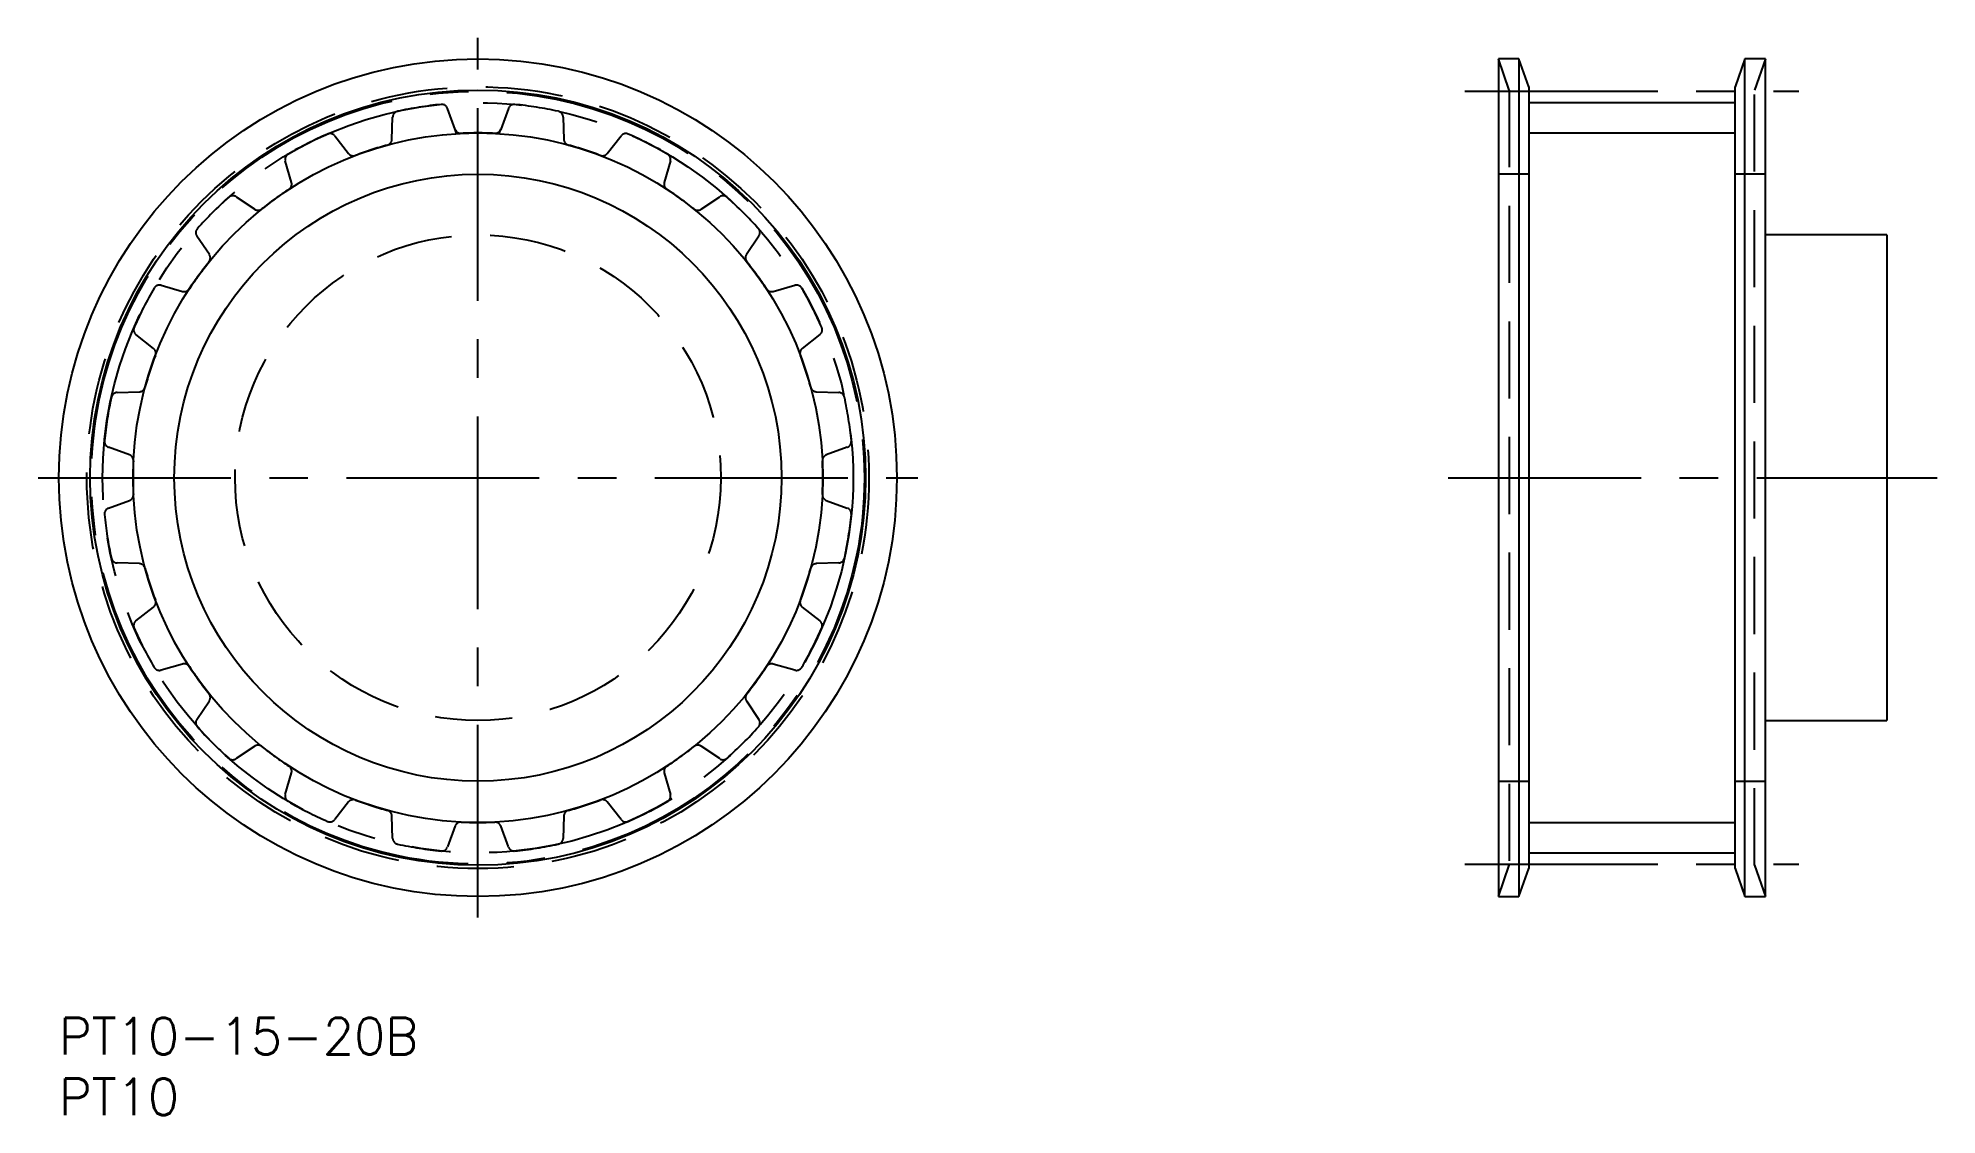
# Model space of a CAD drawing. Extents: x -2 to 155, y -8 to 81.
import ezdxf

# ---------------------------------------------------------------- set-up
doc = ezdxf.new("R2010")
doc.units = 0
doc.header["$LTSCALE"] = 0.5
for name, pattern in [('CENTER', [50.8, 31.75, -6.35, 6.35, -6.35]), ('DASHED', [19.05, 12.7, -6.35]), ('PHANTOM', [63.5, 31.75, -6.35, 6.35, -6.35, 6.35, -6.35])]:
    doc.linetypes.add(name, pattern=pattern)
for name, color, linetype in [('MSM_CENTER', 1, 'CENTER'), ('MSM_CONTINUOUS', 7, 'CONTINUOUS'), ('MSM_DASHED', 4, 'DASHED'), ('MSM_IMAGINARY', 6, 'PHANTOM'), ('MSM_NARROW', 5, 'CONTINUOUS'), ('MSM_PART_NUMBER', 7, 'CONTINUOUS')]:
    doc.layers.add(name, color=color, linetype=linetype)
doc.styles.get("Standard").update_dxf_attribs({"font": 'txt.shx', "height": 3, "bigfont": 'bigfont.shx'})

msp = doc.modelspace()

# ---------------------------------------------------------------- linework, layer by layer
at = {"layer": 'MSM_CENTER'}
for p, q in [((34.5, 8.28), (34.5, 80.73)), ((115.78, 76.33), (143.28, 76.33)), ((-1.72, 44.5), (70.73, 44.5)), ((114.4, 44.5), (154.65, 44.5)), ((115.78, 12.67), (143.28, 12.67))]:
    msp.add_line(p, q, dxfattribs=at)
msp.add_circle((34.5, 44.5), 31.83, dxfattribs=at)
at = {"layer": 'MSM_CONTINUOUS'}
for p, q in [((120.22, 79), (118.53, 79)), ((118.53, 79), (118.53, 10)), ((121.03, 76.7), (120.22, 79)), ((120.22, 79), (120.22, 10)), ((138.83, 79), (138.03, 76.7)), ((140.53, 79), (138.83, 79)), ((138.83, 10), (138.83, 79)), ((140.53, 10), (140.53, 79)), ((121.03, 76.7), (121.03, 12.3)), ((138.03, 12.3), (138.03, 76.7)), ((121.03, 75.4), (138.03, 75.4)), ((150.53, 64.5), (140.53, 64.5)), ((150.53, 64.5), (150.53, 24.5)), ((140.53, 24.5), (150.53, 24.5)), ((121.03, 13.6), (138.03, 13.6)), ((120.22, 10), (121.03, 12.3)), ((138.03, 12.3), (138.83, 10)), ((118.53, 10), (120.22, 10)), ((138.83, 10), (140.53, 10))]:
    msp.add_line(p, q, dxfattribs=at)
for radius in [34.5, 31.93, 25]:
    msp.add_circle((34.5, 44.5), radius, dxfattribs=at)
at = {"layer": 'MSM_DASHED'}
for p, q in [((119.43, 76.43), (118.53, 79)), ((140.53, 79), (139.63, 76.43)), ((119.43, 76.43), (119.43, 12.57)), ((139.63, 12.57), (139.63, 76.43)), ((27.42, 72.37), (27.48, 74.21)), ((32.62, 73.19), (31.99, 74.92)), ((37.01, 74.92), (36.38, 73.19)), ((41.52, 74.21), (41.58, 72.37)), ((22.71, 72.66), (23.85, 71.21)), ((45.15, 71.21), (46.29, 72.66)), ((19.15, 68.82), (18.64, 70.59)), ((50.36, 70.59), (49.85, 68.82)), ((121.03, 69.5), (118.53, 69.5)), ((140.53, 69.5), (138.03, 69.5)), ((14.59, 67.64), (16.12, 66.61)), ((52.88, 66.61), (54.41, 67.64)), ((12.39, 62.88), (11.36, 64.41)), ((57.64, 64.41), (56.61, 62.88)), ((8.41, 60.36), (10.18, 59.85)), ((58.82, 59.85), (60.59, 60.36)), ((7.79, 55.15), (6.34, 56.29)), ((62.66, 56.29), (61.21, 55.15)), ((4.79, 51.52), (6.63, 51.58)), ((62.37, 51.58), (64.21, 51.52)), ((5.81, 46.38), (4.08, 47.01)), ((64.92, 47.01), (63.19, 46.38)), ((4.08, 41.99), (5.81, 42.62)), ((63.19, 42.62), (64.92, 41.99)), ((6.63, 37.42), (4.79, 37.48)), ((64.21, 37.48), (62.37, 37.42)), ((6.34, 32.71), (7.79, 33.85)), ((61.21, 33.85), (62.66, 32.71)), ((10.18, 29.15), (8.41, 28.64)), ((60.59, 28.64), (58.82, 29.15)), ((11.36, 24.59), (12.39, 26.12)), ((56.61, 26.12), (57.64, 24.59)), ((16.12, 22.39), (14.59, 21.36)), ((54.41, 21.36), (52.88, 22.39)), ((18.64, 18.41), (19.15, 20.18)), ((49.85, 20.18), (50.36, 18.41)), ((118.53, 19.5), (121.03, 19.5)), ((138.03, 19.5), (140.53, 19.5)), ((23.85, 17.79), (22.71, 16.34)), ((46.29, 16.34), (45.15, 17.79)), ((27.48, 14.79), (27.42, 16.63)), ((32.62, 15.81), (31.99, 14.08)), ((37.01, 14.08), (36.38, 15.81)), ((41.58, 16.63), (41.52, 14.79)), ((118.53, 10), (119.43, 12.57)), ((139.63, 12.57), (140.53, 10))]:
    msp.add_line(p, q, dxfattribs=at)
for radius in [32.2, 20]:
    msp.add_circle((34.5, 44.5), radius, dxfattribs=at)
for centre, radius, start, end in [((34.5, 44.5), 30.9, 95.6189, 102.3811), ((31.52, 74.75), 0.5, 20, 95.6189), ((37.48, 74.75), 0.5, 84.3811, 160), ((34.5, 44.5), 30.9, 77.6189, 84.3811), ((27.98, 74.19), 0.5, 102.3811, 178), ((41.02, 74.19), 0.5, 2, 77.6189), ((34.5, 44.5), 30.9, 113.6189, 120.3811), ((22.32, 72.35), 0.5, 38, 113.6189), ((26.92, 72.39), 0.5, 285.2093, 358), ((33.09, 73.37), 0.5, 200, 272.7907), ((34.5, 44.5), 28.4, 87.2093, 92.7907), ((35.91, 73.37), 0.5, 267.2093, 340), ((42.08, 72.39), 0.5, 182, 254.7907), ((46.68, 72.35), 0.5, 66.3811, 142), ((34.5, 44.5), 30.9, 59.6189, 66.3811), ((19.13, 70.73), 0.5, 120.3811, 196), ((24.24, 71.52), 0.5, 218, 290.7907), ((34.5, 44.5), 28.4, 105.2093, 110.7907), ((34.5, 44.5), 28.4, 69.2093, 74.7907), ((44.76, 71.52), 0.5, 249.2093, 322), ((49.87, 70.73), 0.5, 344, 59.6189), ((18.67, 68.68), 0.5, 303.2093, 16), ((50.33, 68.68), 0.5, 164, 236.7907), ((34.5, 44.5), 30.9, 131.6189, 138.3811), ((14.31, 67.23), 0.5, 56, 131.6189), ((34.5, 44.5), 28.4, 123.2093, 128.7907), ((34.5, 44.5), 28.4, 51.2093, 56.7907), ((54.69, 67.23), 0.5, 48.3811, 124), ((34.5, 44.5), 30.9, 41.6189, 48.3811), ((16.39, 67.03), 0.5, 236, 308.7907), ((52.61, 67.03), 0.5, 231.2093, 304), ((11.77, 64.69), 0.5, 138.3811, 214), ((57.23, 64.69), 0.5, 326, 41.6189), ((11.97, 62.61), 0.5, 321.2093, 34), ((57.03, 62.61), 0.5, 146, 218.7907), ((34.5, 44.5), 28.4, 141.2093, 146.7907), ((34.5, 44.5), 28.4, 33.2093, 38.7907), ((34.5, 44.5), 30.9, 149.6189, 156.3811), ((8.27, 59.87), 0.5, 74, 149.6189), ((10.32, 60.33), 0.5, 254, 326.7907), ((58.68, 60.33), 0.5, 213.2093, 286), ((60.73, 59.87), 0.5, 30.3811, 106), ((34.5, 44.5), 30.9, 23.6189, 30.3811), ((6.65, 56.68), 0.5, 156.3811, 232), ((62.35, 56.68), 0.5, 308, 23.6189), ((7.48, 54.76), 0.5, 339.2093, 52), ((61.52, 54.76), 0.5, 128, 200.7907), ((34.5, 44.5), 28.4, 159.2093, 164.7907), ((34.5, 44.5), 28.4, 15.2093, 20.7907), ((6.61, 52.08), 0.5, 272, 344.7907), ((62.39, 52.08), 0.5, 195.2093, 268), ((34.5, 44.5), 30.9, 167.6189, 174.3811), ((4.81, 51.02), 0.5, 92, 167.6189), ((64.19, 51.02), 0.5, 12.3811, 88), ((34.5, 44.5), 30.9, 5.6189, 12.3811), ((4.25, 47.48), 0.5, 174.3811, 250), ((64.75, 47.48), 0.5, 290, 5.6189), ((5.63, 45.91), 0.5, 357.2093, 70), ((34.5, 44.5), 28.4, 177.2093, 182.7907), ((63.37, 45.91), 0.5, 110, 182.7907), ((34.5, 44.5), 28.4, 357.2093, 2.7907), ((5.63, 43.09), 0.5, 290, 2.7907), ((63.37, 43.09), 0.5, 177.2093, 250), ((4.25, 41.52), 0.5, 110, 185.6189), ((34.5, 44.5), 30.9, 185.6189, 192.3811), ((34.5, 44.5), 30.9, 347.6189, 354.3811), ((64.75, 41.52), 0.5, 354.3811, 70), ((4.81, 37.98), 0.5, 192.3811, 268), ((64.19, 37.98), 0.5, 272, 347.6189), ((6.61, 36.92), 0.5, 15.2093, 88), ((34.5, 44.5), 28.4, 195.2093, 200.7907), ((34.5, 44.5), 28.4, 339.2093, 344.7907), ((62.39, 36.92), 0.5, 92, 164.7907), ((7.48, 34.24), 0.5, 308, 20.7907), ((61.52, 34.24), 0.5, 159.2093, 232), ((6.65, 32.32), 0.5, 128, 203.6189), ((34.5, 44.5), 30.9, 203.6189, 210.3811), ((34.5, 44.5), 30.9, 329.6189, 336.3811), ((62.35, 32.32), 0.5, 336.3811, 52), ((8.27, 29.13), 0.5, 210.3811, 286), ((10.32, 28.67), 0.5, 33.2093, 106), ((34.5, 44.5), 28.4, 213.2093, 218.7907), ((34.5, 44.5), 28.4, 321.2093, 326.7907), ((58.68, 28.67), 0.5, 74, 146.7907), ((60.73, 29.13), 0.5, 254, 329.6189), ((11.97, 26.39), 0.5, 326, 38.7907), ((57.03, 26.39), 0.5, 141.2093, 214), ((11.77, 24.31), 0.5, 146, 221.6189), ((34.5, 44.5), 30.9, 221.6189, 228.3811), ((34.5, 44.5), 30.9, 311.6189, 318.3811), ((57.23, 24.31), 0.5, 318.3811, 34), ((16.39, 21.97), 0.5, 51.2093, 124), ((34.5, 44.5), 28.4, 231.2093, 236.7907), ((34.5, 44.5), 28.4, 303.2093, 308.7907), ((52.61, 21.97), 0.5, 56, 128.7907), ((14.31, 21.77), 0.5, 228.3811, 304), ((18.67, 20.32), 0.5, 344, 56.7907), ((50.33, 20.32), 0.5, 123.2093, 196), ((54.69, 21.77), 0.5, 236, 311.6189), ((19.13, 18.27), 0.5, 164, 239.6189), ((34.5, 44.5), 30.9, 239.6189, 246.3811), ((24.24, 17.48), 0.5, 69.2093, 142), ((34.5, 44.5), 28.4, 249.2093, 254.7907), ((34.5, 44.5), 28.4, 285.2093, 290.7907), ((44.76, 17.48), 0.5, 38, 110.7907), ((34.5, 44.5), 30.9, 293.6189, 300.3811), ((49.87, 18.27), 0.5, 300.3811, 16), ((22.32, 16.65), 0.5, 246.3811, 322), ((26.92, 16.61), 0.5, 2, 74.7907), ((33.09, 15.63), 0.5, 87.2093, 160), ((34.5, 44.5), 28.4, 267.2093, 272.7907), ((35.91, 15.63), 0.5, 20, 92.7907), ((42.08, 16.61), 0.5, 105.2093, 178), ((46.68, 16.65), 0.5, 218, 293.6189), ((27.98, 14.81), 0.5, 182, 257.6189), ((34.5, 44.5), 30.9, 257.6189, 264.3811), ((31.52, 14.25), 0.5, 264.3811, 340), ((37.48, 14.25), 0.5, 200, 275.6189), ((34.5, 44.5), 30.9, 275.6189, 282.3811), ((41.02, 14.81), 0.5, 282.3811, 358)]:
    msp.add_arc(centre, radius, start, end, dxfattribs=at)
at = {"layer": 'MSM_IMAGINARY'}
msp.add_circle((34.5, 44.5), 30.9, dxfattribs=at)
at = {"layer": 'MSM_NARROW'}
for p, q in [((32.75, 72.85), (32.62, 73.19)), ((36.25, 72.85), (36.38, 73.19)), ((121.03, 72.9), (138.03, 72.9)), ((121.03, 16.1), (138.03, 16.1))]:
    msp.add_line(p, q, dxfattribs=at)
msp.add_circle((34.5, 44.5), 28.4, dxfattribs=at)

# ---------------------------------------------------------------- texts
at = {"layer": 'MSM_PART_NUMBER'}
for s, p in [('PT10-15-20B', (0, -3)), ('PT10', (0, -8))]:
    msp.add_text(s, height=3, dxfattribs=at).set_placement(p)

doc.saveas('drawing.dxf')
